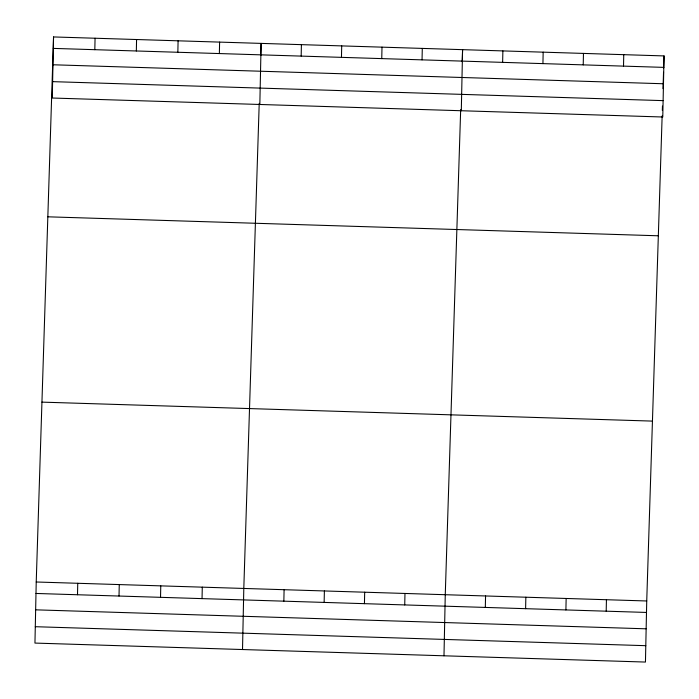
<?xml version="1.0" encoding="UTF-8"?>
<svg xmlns="http://www.w3.org/2000/svg" width="699" height="699" viewBox="0 0 699 699"><rect width="100%" height="100%" fill="white"/><g stroke="black" fill="none" stroke-linecap="round" stroke-linejoin="round"><path stroke-width="1.05" d="M53.552 36.942L52.268 98.026L662.774 117.004L664.05 55.92L53.552 36.942L36.226 581.996L34.95 643.08L645.448 662.058L646.732 600.974L662.145 115.877M77.502 594.744L77.746 583.289M94.819 49.69L95.064 38.227M119.013 596.037L119.258 584.582M136.34 50.983L136.576 39.52M160.534 597.33L160.77 585.867M177.852 52.268L178.088 40.813M202.046 598.624L202.282 587.16M219.364 53.561L219.608 42.106M242.518 649.537L243.802 588.453L259.215 103.347M259.836 104.474L261.12 43.39L260.736 55.387M283.855 601.166L284.091 589.703M301.173 56.103L301.409 44.649M324.144 602.416L324.388 590.952M341.462 57.362L341.706 45.898M364.441 603.665L364.677 592.21M381.759 58.611L381.995 47.148M404.73 604.923L404.974 593.46M422.047 59.861L422.292 48.406M443.987 655.802L445.263 594.709L460.676 109.612M461.305 110.739L462.581 49.655L462.205 61.643M485.316 607.422L485.56 595.967M502.633 62.368L502.878 50.905M525.613 608.68L525.849 597.217M542.931 63.618L543.167 52.163M565.902 609.93L566.146 598.475M583.228 64.876L583.464 53.412M606.199 611.179L606.435 599.725M623.517 66.125L623.753 54.662M662.32 110.425L662.46 106.065M663.01 88.624L663.534 72.268M663.666 67.908L664.05 55.92M53.307 48.397L663.814 67.375M52.967 64.771L663.465 83.758M52.608 81.643L663.115 100.63M47.838 216.812L658.336 235.79M41.949 402.126L652.447 421.104M36.226 581.996L646.732 600.974M35.99 593.46L646.488 612.438M35.649 609.834L646.147 628.812M35.291 626.706L645.797 645.684"/></g></svg>
